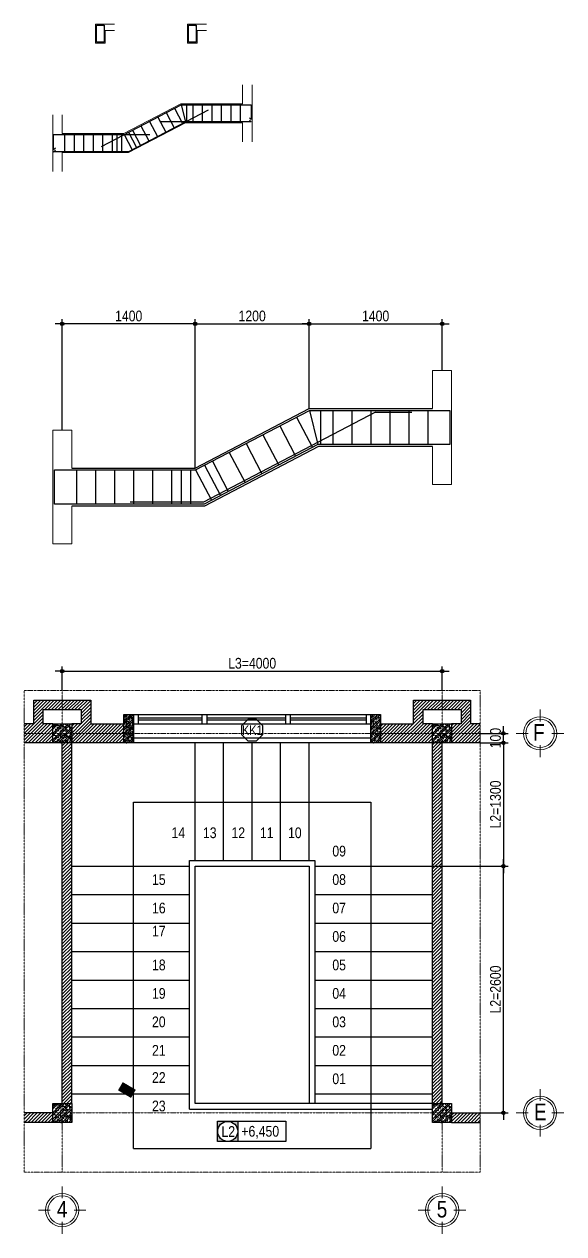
# Model space of a CAD drawing. Extents: x -79995 to 347433, y -157641 to 104789.
# Drawn here: x -41907 to -30544, y -98423 to -72924 of the extents above; entities that cross this region are included whole.
import ezdxf
from ezdxf.enums import TextEntityAlignment as Align

# ---------------------------------------------------------------- set-up
doc = ezdxf.new("R2010")
doc.units = 0
doc.linetypes.add('ACAD_ISO10W100', pattern=[18, 12, -3, 0, -3])
doc.layers.get('DEFPOINTS').update_dxf_attribs({"linetype": 'CONTINUOUS'})
for name, color, linetype, lineweight in [('CAY', 84, 'CONTINUOUS', 5), ('NET-THAY', 2, 'CONTINUOUS', 13), ('NÉT THẤY KC', 7, 'CONTINUOUS', 20), ('NÉT ĐẬM Cốt thép - các nét cần nhấn mạnh', 1, 'CONTINUOUS', 30), ('TEN TRUC', 3, 'CONTINUOUS', 18), ('TRUC', 24, 'CONTINUOUS', 0)]:
    doc.layers.add(name, color=color, linetype=linetype, lineweight=lineweight)
for name, color, linetype in [('DIM', 1, 'CONTINUOUS'), ('DOOR', 20, 'CONTINUOUS'), ('HACTH', 8, 'CONTINUOUS'), ('TAGS', 60, 'CONTINUOUS'), ('TEXT', 7, 'CONTINUOUS'), ('TUONG', 131, 'CONTINUOUS')]:
    doc.layers.add(name, color=color, linetype=linetype)
doc.styles.add('1', font='', dxfattribs={"height": 250})
doc.styles.add('HEL-CONDENSE', font='')
doc.styles.add('VNI-HELVE-CONDENSEN', font='')
doc.styles.get('1').set_extended_font_data('VNI-Helve-Condense')
doc.styles.get('HEL-CONDENSE').set_extended_font_data('VNI-Helve-Condense')
doc.styles.get('VNI-HELVE-CONDENSEN').set_extended_font_data('VNI-Helve-Condense')
doc.dimstyles.new('D 50', dxfattribs={"dimtxt": 225, "dimasz": 1.5, "dimexe": 100, "dimexo": 0, "dimgap": 50, "dimtad": 1, "dimdec": 0, "dimlfac": 0.5, "dimzin": 13, "dimdsep": 46, "dimtxsty": 'HEL-CONDENSE', "dimblk": 'D50', "dimcen": 0, "dimclrd": 1, "dimclre": 1, "dimclrt": 7, "dimazin": 0, "dimtfac": 1, "dimtdec": 0, "dimtmove": 0, "dimatfit": 3, "dimldrblk": 'D50', "dimfxl": 1, "dimtolj": 1, "dimtzin": 13, "dimarcsym": 0})
pattern_1 = [(45, (-1180498.087, 31263.79), (-35.355339, 35.355339), [])]

# ---------------------------------------------------------------- blocks, each defined once
blk = doc.blocks.new('D50')
at = {"layer": 'DIM'}
blk.add_hatch(color=256, dxfattribs=at).paths.add_polyline_path([(25, 0, 1), (-25, 0, 1)])
blk.add_line((25, 0), (100, 0), dxfattribs=at)
blk.add_circle((0, 0), 25, dxfattribs=at)
blk = doc.blocks.new('*D1346')
at = {"layer": 'DEFPOINTS', "color": 0, "transparency": 16777216}
for p in [(-32307, -88073), (-32307, -90673), (-31817, -90673)]:
    blk.add_point(p, dxfattribs=at)
at = {"layer": 'DIM', "color": 1, "lineweight": -2, "transparency": 16777216}
for p, q in [((-32307, -88073), (-31717, -88073)), ((-31817, -88075), (-31817, -90672)), ((-32307, -90673), (-31717, -90673))]:
    blk.add_line(p, q, dxfattribs=at)
at = {"layer": 'DIM', "color": 1, "lineweight": -2, "transparency": 16777216, "xscale": 1.5, "yscale": 1.5, "zscale": 1.5}
for p, rotation in [((-31817, -88073), 90), ((-31817, -90673), 270)]:
    blk.add_blockref('D50', p, dxfattribs=dict(at, rotation=rotation))
at = {"layer": 'DIM', "color": 7, "transparency": 16777216, "insert": (-31982, -89373), "char_height": 225, "attachment_point": 5, "rotation": 90, "style": 'HEL-CONDENSE'}
blk.add_mtext('\\A1;L2=1300', dxfattribs=at)
blk = doc.blocks.new('*D1347')
at = {"layer": 'DEFPOINTS', "color": 0, "transparency": 16777216}
for p in [(-32307, -87873), (-31817, -87873), (-32307, -88073)]:
    blk.add_point(p, dxfattribs=at)
at = {"layer": 'DIM', "color": 1, "lineweight": -2, "transparency": 16777216}
for p, q in [((-32307, -87873), (-31717, -87873)), ((-31817, -88072), (-31817, -87875)), ((-32307, -88073), (-31717, -88073))]:
    blk.add_line(p, q, dxfattribs=at)
at = {"layer": 'DIM', "color": 1, "lineweight": -2, "transparency": 16777216, "xscale": 1.5, "yscale": 1.5, "zscale": 1.5}
for p, rotation in [((-31817, -87873), 90), ((-31817, -88073), 270)]:
    blk.add_blockref('D50', p, dxfattribs=dict(at, rotation=rotation))
at = {"layer": 'DIM', "color": 7, "transparency": 16777216, "insert": (-31982, -87973), "char_height": 225, "attachment_point": 5, "rotation": 90, "style": 'HEL-CONDENSE'}
blk.add_mtext('\\A1;100', dxfattribs=at)
blk = doc.blocks.new('A$C206177D3')
at = {"layer": 'TEN TRUC', "ltscale": 1000}
for p, q in [((-37, 240), (-37, 490)), ((-287, -10), (-537, -10)), ((463, -10), (213, -10)), ((-37, -510), (-37, -260))]:
    blk.add_line(p, q, dxfattribs=at)
blk.add_circle((-37, -10), 350, dxfattribs=at)
at = {"layer": 'TEN TRUC', "color": 254, "ltscale": 1000}
blk.add_circle((-37, -10), 300, dxfattribs=at)
blk = doc.blocks.new('A$C27B14CF0')
at = {"layer": 'TAGS', "ltscale": 1000}
h = blk.add_hatch(color=8, dxfattribs=at)
h.paths.add_polyline_path([(250, 243), (-182, 243), (-182, -189), (250, -189)])
h.paths.add_polyline_path([(245, 27, -1), (-177, 27, -1)], flags=16)
blk.add_line((250, 243), (250, -189), dxfattribs=at)
blk.add_lwpolyline([(-182, 243), (1258, 243), (1258, -189), (-182, -189)], close=True, dxfattribs=at)
blk.add_circle((34, 27), 211, dxfattribs=at)
at = {"layer": 'TAGS', "ltscale": 1000, "style": 'VNI-HELVE-CONDENSEN'}
for p in [(-44, -84), (379, -84)]:
    blk.add_attdef('S', p, '', height=225, dxfattribs=at)
blk = doc.blocks.new('KH-CUADI')
at = {"layer": 'TAGS'}
blk.add_lwpolyline([(-124, 300), (-300, 124), (-300, -124), (-124, -300), (124, -300), (300, -124), (300, 124), (124, 300)], close=True, dxfattribs=at)
at = {"layer": 'TAGS', "style": 'VNI-HELVE-CONDENSEN'}
blk.add_attdef('D', text='', height=300, dxfattribs=at).set_placement((0, 0), align=Align.MIDDLE)
blk = doc.blocks.new('*D1348')
at = {"layer": 'DEFPOINTS', "color": 0, "transparency": 16777216}
for p in [(-33307, -90673), (-31817, -90673), (-32307, -95873)]:
    blk.add_point(p, dxfattribs=at)
at = {"layer": 'DIM', "color": 1, "lineweight": -2, "transparency": 16777216}
for p, q in [((-33307, -90673), (-31717, -90673)), ((-31817, -95872), (-31817, -90675)), ((-32307, -95873), (-31717, -95873))]:
    blk.add_line(p, q, dxfattribs=at)
at = {"layer": 'DIM', "color": 1, "lineweight": -2, "transparency": 16777216, "xscale": 1.5, "yscale": 1.5, "zscale": 1.5}
for p, rotation in [((-31817, -90673), 90), ((-31817, -95873), 270)]:
    blk.add_blockref('D50', p, dxfattribs=dict(at, rotation=rotation))
at = {"layer": 'DIM', "color": 7, "transparency": 16777216, "insert": (-31982, -93273), "char_height": 225, "attachment_point": 5, "rotation": 90, "style": 'HEL-CONDENSE'}
blk.add_mtext('\\A1;L2=2600', dxfattribs=at)
blk = doc.blocks.new('*D1349')
at = {"layer": 'DEFPOINTS', "color": 0, "transparency": 16777216}
for p in [(-33107, -86562), (-41107, -86973), (-33107, -86973)]:
    blk.add_point(p, dxfattribs=at)
at = {"layer": 'DIM', "color": 1, "lineweight": -2, "transparency": 16777216}
for p, q in [((-41107, -86973), (-41107, -86462)), ((-41106, -86562), (-33109, -86562)), ((-33107, -86973), (-33107, -86462))]:
    blk.add_line(p, q, dxfattribs=at)
at = {"layer": 'DIM', "color": 1, "lineweight": -2, "transparency": 16777216, "xscale": 1.5, "yscale": 1.5, "zscale": 1.5, "rotation": 180}
blk.add_blockref('D50', (-41107, -86562), dxfattribs=at)
at = {"layer": 'DIM', "color": 1, "lineweight": -2, "transparency": 16777216, "xscale": 1.5, "yscale": 1.5, "zscale": 1.5}
blk.add_blockref('D50', (-33107, -86562), dxfattribs=at)
at = {"layer": 'DIM', "color": 7, "transparency": 16777216, "insert": (-37107, -86397), "char_height": 225, "attachment_point": 5, "style": 'HEL-CONDENSE'}
blk.add_mtext('\\A1;L3=4000', dxfattribs=at)
blk = doc.blocks.new('*U1350')
at = {"layer": 'NÉT ĐẬM Cốt thép - các nét cần nhấn mạnh'}
blk.add_line((0, 360), (0, -360), dxfattribs=at)
blk = doc.blocks.new('*U1351')
at = {"layer": 'NÉT ĐẬM Cốt thép - các nét cần nhấn mạnh', "color": 0, "linetype": 'ByBlock', "lineweight": -2, "transparency": 16777216}
for p in [(-2000, 0), (-1600, 0), (-1200, 0), (-800, 0), (-400, 0), (0, 0)]:
    blk.add_blockref('*U1350', p, dxfattribs=at)
blk = doc.blocks.new('*U1352')
at = {"layer": 'NÉT ĐẬM Cốt thép - các nét cần nhấn mạnh'}
blk.add_line((0, 360), (0, -360), dxfattribs=at)
blk = doc.blocks.new('*U1353')
at = {"layer": 'NÉT ĐẬM Cốt thép - các nét cần nhấn mạnh', "color": 0, "linetype": 'ByBlock', "lineweight": -2, "transparency": 16777216}
for p in [(-2400, 0), (-2000, 0), (-1600, 0), (-1200, 0), (-800, 0), (-400, 0), (0, 0)]:
    blk.add_blockref('*U1352', p, dxfattribs=at)
blk = doc.blocks.new('*D1354')
at = {"layer": 'DEFPOINTS', "color": 0, "transparency": 16777216}
for p in [(-35907, -79241), (-35907, -81025), (-38307, -82281)]:
    blk.add_point(p, dxfattribs=at)
at = {"layer": 'DIM', "color": 1, "lineweight": -2, "transparency": 16777216}
for p, q in [((-38307, -82281), (-38307, -79141)), ((-38306, -79241), (-35909, -79241)), ((-35907, -81025), (-35907, -79141))]:
    blk.add_line(p, q, dxfattribs=at)
at = {"layer": 'DIM', "color": 1, "lineweight": -2, "transparency": 16777216, "xscale": 1.5, "yscale": 1.5, "zscale": 1.5, "rotation": 180}
blk.add_blockref('D50', (-38307, -79241), dxfattribs=at)
at = {"layer": 'DIM', "color": 1, "lineweight": -2, "transparency": 16777216, "xscale": 1.5, "yscale": 1.5, "zscale": 1.5}
blk.add_blockref('D50', (-35907, -79241), dxfattribs=at)
at = {"layer": 'DIM', "color": 7, "transparency": 16777216, "insert": (-37107, -79076), "char_height": 225, "attachment_point": 5, "style": 'HEL-CONDENSE'}
blk.add_mtext('\\A1;1200', dxfattribs=at)
blk = doc.blocks.new('*D1355')
at = {"layer": 'DEFPOINTS', "color": 0, "transparency": 16777216}
for p in [(-41107, -79241), (-41107, -81481), (-38307, -82281)]:
    blk.add_point(p, dxfattribs=at)
at = {"layer": 'DIM', "color": 1, "lineweight": -2, "transparency": 16777216}
for p, q in [((-41107, -81481), (-41107, -79141)), ((-38309, -79241), (-41106, -79241)), ((-38307, -82281), (-38307, -79141))]:
    blk.add_line(p, q, dxfattribs=at)
at = {"layer": 'DIM', "color": 1, "lineweight": -2, "transparency": 16777216, "xscale": 1.5, "yscale": 1.5, "zscale": 1.5, "rotation": 180}
blk.add_blockref('D50', (-41107, -79241), dxfattribs=at)
at = {"layer": 'DIM', "color": 1, "lineweight": -2, "transparency": 16777216, "xscale": 1.5, "yscale": 1.5, "zscale": 1.5}
blk.add_blockref('D50', (-38307, -79241), dxfattribs=at)
at = {"layer": 'DIM', "color": 7, "transparency": 16777216, "insert": (-39707, -79076), "char_height": 225, "attachment_point": 5, "style": 'HEL-CONDENSE'}
blk.add_mtext('\\A1;1400', dxfattribs=at)
blk = doc.blocks.new('*D1356')
at = {"layer": 'DEFPOINTS', "color": 0, "transparency": 16777216}
for p in [(-33107, -79241), (-33107, -80225), (-35907, -81025)]:
    blk.add_point(p, dxfattribs=at)
at = {"layer": 'DIM', "color": 1, "lineweight": -2, "transparency": 16777216}
for p, q in [((-35907, -81025), (-35907, -79141)), ((-35906, -79241), (-33109, -79241)), ((-33107, -80225), (-33107, -79141))]:
    blk.add_line(p, q, dxfattribs=at)
at = {"layer": 'DIM', "color": 1, "lineweight": -2, "transparency": 16777216, "xscale": 1.5, "yscale": 1.5, "zscale": 1.5, "rotation": 180}
blk.add_blockref('D50', (-35907, -79241), dxfattribs=at)
at = {"layer": 'DIM', "color": 1, "lineweight": -2, "transparency": 16777216, "xscale": 1.5, "yscale": 1.5, "zscale": 1.5}
blk.add_blockref('D50', (-33107, -79241), dxfattribs=at)
at = {"layer": 'DIM', "color": 7, "transparency": 16777216, "insert": (-34507, -79076), "char_height": 225, "attachment_point": 5, "style": 'HEL-CONDENSE'}
blk.add_mtext('\\A1;1400', dxfattribs=at)
blk = doc.blocks.new('*U1357')
at = {"layer": 'NÉT ĐẬM Cốt thép - các nét cần nhấn mạnh'}
blk.add_line((0, 360), (0, -360), dxfattribs=at)
blk = doc.blocks.new('*U1358')
at = {"layer": 'NÉT ĐẬM Cốt thép - các nét cần nhấn mạnh', "color": 0, "linetype": 'ByBlock', "lineweight": -2, "transparency": 16777216}
for p in [(-2400, 0), (-2000, 0), (-1600, 0), (-1200, 0), (-800, 0), (-400, 0), (0, 0)]:
    blk.add_blockref('*U1357', p, dxfattribs=at)
blk = doc.blocks.new('*U1359')
at = {"layer": 'NÉT ĐẬM Cốt thép - các nét cần nhấn mạnh'}
blk.add_line((0, 180), (0, -180), dxfattribs=at)
blk = doc.blocks.new('*U1360')
at = {"layer": 'NÉT ĐẬM Cốt thép - các nét cần nhấn mạnh', "color": 0, "linetype": 'ByBlock', "lineweight": -2, "transparency": 16777216}
for p in [(-1000, 0), (-800, 0), (-600, 0), (-400, 0), (-200, 0), (0, 0)]:
    blk.add_blockref('*U1359', p, dxfattribs=at)
blk = doc.blocks.new('*U1363')
at = {"layer": 'NÉT ĐẬM Cốt thép - các nét cần nhấn mạnh'}
blk.add_line((0, 180), (0, -180), dxfattribs=at)
blk = doc.blocks.new('*U1364')
at = {"layer": 'NÉT ĐẬM Cốt thép - các nét cần nhấn mạnh', "color": 0, "linetype": 'ByBlock', "lineweight": -2, "transparency": 16777216}
for p in [(-1200, 0), (-1000, 0), (-800, 0), (-600, 0), (-400, 0), (-200, 0), (0, 0)]:
    blk.add_blockref('*U1363', p, dxfattribs=at)
blk = doc.blocks.new('*U1361')
at = {"layer": 'NÉT ĐẬM Cốt thép - các nét cần nhấn mạnh'}
blk.add_line((0, 180), (0, -180), dxfattribs=at)
blk = doc.blocks.new('*U1362')
at = {"layer": 'NÉT ĐẬM Cốt thép - các nét cần nhấn mạnh', "color": 0, "linetype": 'ByBlock', "lineweight": -2, "transparency": 16777216}
for p in [(-1200, 0), (-1000, 0), (-800, 0), (-600, 0), (-400, 0), (-200, 0), (0, 0)]:
    blk.add_blockref('*U1361', p, dxfattribs=at)

msp = doc.modelspace()

# ---------------------------------------------------------------- hatches: boundary and pattern name
at = {"layer": 'CAY'}
h = msp.add_hatch(dxfattribs=at)
h.set_pattern_fill('AR-CONC', color=256, scale=100, style=0)
h.set_pattern_definition([(50, (-2156671.8, 242400.75), (717.26018, -62.75213), [75, -825]), (355, (-2156671.8, 242400.75), (-138.75133, 752.19213), [60, -660]), (100.4514, (-2156612, 242395.5), (578.50938, 689.43954), [63.7402, -701.1421]), (46.1842, (-2156671.8, 242600.75), (1067.24105, -165.519), [112.5, -1237.5]), (96.6356, (-2156582.9, 242587), (934.6627, 974.11787), [95.6103, -1051.713]), (351.1842, (-2156671.8, 242600.8), (934.66195, 974.1186), [90, -990]), (21, (-2156571.8, 242550.75), (596.90705, -402.61889), [75, -825]), (326, (-2156571.8, 242550.75), (243.31533, 725.15005), [60, -660]), (71.4514, (-2156522.06, 242517.2), (840.22263, 322.5305), [63.7402, -701.1421]), (37.5, (-2156671.8, 242400.75), (12.159855, 332.893854), [0, -652, 0, -670, 0, -662.5]), (7.5, (-2156671.8, 242400.75), (263.06954, 394.41171), [0, -382, 0, -637, 0, -252.5]), (327.5, (-2156894.8, 242400.75), (533.822436, -22.554872), [0, -250, 0, -780, 0, -1035]), (317.5, (-2156994.8, 242400.75), (583.18617, 100.10498), [0, -325, 0, -518, 0, -735])])
h.paths.add_polyline_path([(-39807.409, -87473.322), (-39607.409, -87473.322), (-39607.409, -88073.322), (-39807.409, -88073.322)])
at = {"layer": 'HACTH'}
h = msp.add_hatch(dxfattribs=at)
h.set_pattern_fill('ANSI31', color=256, scale=400, style=0)
h.set_pattern_definition(pattern_1)
h.paths.add_polyline_path([(-41507.409, -87373.322), (-41107.409, -87373.322), (-41107.409, -87173.322), (-41707.409, -87173.322), (-41707.409, -87673.322), (-41907.409, -87673.322), (-41907.409, -87873.322), (-41307.409, -87873.322), (-41307.409, -87673.322), (-41507.409, -87673.322)])
h.paths.add_polyline_path([(-41307.409, -87873.322), (-41907.409, -87873.322), (-41907.409, -88073.322), (-41307.409, -88073.322)])
h.paths.add_polyline_path([(-34407.409, -87673.322), (-34407.409, -87873.322), (-33307.409, -87873.322), (-33307.409, -87673.322), (-33507.409, -87673.322), (-33507.409, -87373.322), (-33107.409, -87373.322), (-33107.409, -87173.322), (-33707.409, -87173.322), (-33707.409, -87673.322)])
h.paths.add_polyline_path([(-34407.409, -87873.322), (-34407.409, -88073.322), (-33307.409, -88073.322), (-33307.409, -87873.322)])
h.paths.add_polyline_path([(-39807.409, -87873.322), (-39807.409, -87673.322), (-40507.409, -87673.322), (-40507.409, -87173.322), (-41107.409, -87173.322), (-41107.409, -87373.322), (-40707.409, -87373.322), (-40707.409, -87673.322), (-40907.409, -87673.322), (-40907.409, -87873.322)])
h.paths.add_polyline_path([(-39807.409, -88073.322), (-39807.409, -87873.322), (-40907.409, -87873.322), (-40907.409, -88073.322)])
h = msp.add_hatch(dxfattribs=at)
h.set_pattern_fill('ANSI31', color=256, scale=400, style=0)
h.set_pattern_definition(pattern_1)
h.paths.add_polyline_path([(-32307.409, -87673.322), (-32507.409, -87673.322), (-32507.409, -87173.322), (-33107.409, -87173.322), (-33107.409, -87373.322), (-32707.409, -87373.322), (-32707.409, -87673.322), (-32907.409, -87673.322), (-32907.409, -87873.322), (-32307.409, -87873.322)])
h.paths.add_polyline_path([(-32307.409, -87873.322), (-32907.409, -87873.322), (-32907.409, -88073.322), (-32307.409, -88073.322)])
h = msp.add_hatch(dxfattribs=at)
h.set_pattern_fill('ANSI32', color=256, scale=250, style=0)
h.set_pattern_definition([(45, (-1048729.22, 72753.76), (-66.291261, 66.291261), []), (45, (-1048685.02, 72753.76), (-66.291261, 66.291261), [])])
h.paths.add_polyline_path([(-41107.409, -87673.322), (-41307.409, -87673.322), (-41307.409, -87873.322), (-41107.409, -87873.322)])
h.paths.add_polyline_path([(-40907.409, -87673.322), (-41107.409, -87673.322), (-41107.409, -87873.322), (-40907.409, -87873.322)])
h.paths.add_polyline_path([(-40907.409, -87873.322), (-41107.409, -87873.322), (-41107.409, -88073.322), (-40907.409, -88073.322)])
h.paths.add_polyline_path([(-41107.409, -87873.322), (-41307.409, -87873.322), (-41307.409, -88073.322), (-41107.409, -88073.322)])
h = msp.add_hatch(dxfattribs=at)
h.set_pattern_fill('AR-CONC', color=256, scale=20, style=0)
h.set_pattern_definition([(50, (-1048729.22, 72753.76), (143.452037, -12.550427), [15, -165]), (355, (-1048729.22, 72753.76), (-27.750267, 150.438427), [12, -132]), (100.4514, (-1048717.26, 72752.71), (115.701876, 137.887908), [12.748038, -140.228422]), (46.1842, (-1048729.22, 72793.76), (213.44821, -33.103803), [22.5, -247.5]), (96.6356, (-1048711.43, 72791), (186.93254, 194.823574), [19.122058, -210.3426]), (351.1842, (-1048729.22, 72793.76), (186.93239, 194.82372), [18, -198]), (21, (-1048709.22, 72783.76), (119.38141, -80.523778), [15, -165]), (326, (-1048709.22, 72783.76), (48.663066, 145.03001), [12, -132]), (71.4514, (-1048699.27, 72777.05), (168.044526, 64.5061), [12.748038, -140.228422]), (37.5, (-1048729.22, 72753.76), (2.431971, 66.5787708), [0, -130.4, 0, -134, 0, -132.5]), (7.5, (-1048729.22, 72753.76), (52.6139075, 78.8823424), [0, -76.4, 0, -127.4, 0, -50.5]), (327.5, (-1048773.82, 72753.76), (106.7644872, -4.5109743), [0, -50, 0, -156, 0, -207]), (317.5, (-1048793.82, 72753.76), (116.637234, 20.0209965), [0, -65, 0, -103.6, 0, -147])])
h.paths.add_polyline_path([(-41107.409, -87673.322), (-41307.409, -87673.322), (-41307.409, -87873.322), (-41107.409, -87873.322)])
h.paths.add_polyline_path([(-40907.409, -87673.322), (-41107.409, -87673.322), (-41107.409, -87873.322), (-40907.409, -87873.322)])
h.paths.add_polyline_path([(-40907.409, -87873.322), (-41107.409, -87873.322), (-41107.409, -88073.322), (-40907.409, -88073.322)])
h.paths.add_polyline_path([(-41107.409, -87873.322), (-41307.409, -87873.322), (-41307.409, -88073.322), (-41107.409, -88073.322)])
h = msp.add_hatch(dxfattribs=at)
h.set_pattern_fill('ANSI32', color=256, scale=10, style=0)
h.set_pattern_definition([(45, (-1355173.89, -221233.2), (-67.351921, 67.351921), []), (45, (-1355128.99, -221233.2), (-67.351921, 67.351921), [])])
h.paths.add_polyline_path([(-39607.409, -87473.322), (-39807.409, -87473.322), (-39807.409, -87873.322), (-39607.409, -87873.322)])
h.paths.add_polyline_path([(-39607.409, -87873.322), (-39807.409, -87873.322), (-39807.409, -88073.322), (-39607.409, -88073.322)])
h = msp.add_hatch(dxfattribs=at)
h.set_pattern_fill('AR-CONC', color=256, scale=0.5, style=0)
h.set_pattern_definition([(50, (-1355173.89, -221233.2), (91.0923345, -7.9695428), [9.525, -104.775]), (355, (-1355173.89, -221233.2), (-17.621413, 95.5283214), [7.62, -83.82]), (100.451, (-1355166.3, -221233.86), (73.471251, 87.558344), [8.095, -89.045]), (46.1842, (-1355173.89, -221207.8), (135.53952, -21.021164), [14.2875, -157.1625]), (96.6356, (-1355162.59, -221209.55), (118.702117, 123.712778), [12.1425, -133.5675]), (351.184, (-1355173.89, -221207.8), (118.702303, 123.712559), [11.43, -125.73]), (21, (-1355161.19, -221214.15), (75.80744, -51.1327593), [9.525, -104.775]), (326, (-1355161.19, -221214.15), (30.901014, 92.093983), [7.62, -83.82]), (71.4514, (-1355154.87, -221218.41), (106.7082454, 40.961429), [8.095, -89.045]), (37.5, (-1355173.887, -221233.2), (1.5443016, 42.2775194), [0, -82.804, 0, -85.09, 0, -84.1375]), (7.5, (-1355173.887, -221233.2), (33.4098313, 50.0902874), [0, -48.514, 0, -80.899, 0, -32.0675]), (327.5, (-1355202.208, -221233.2), (67.7952976, -2.864372), [0, -31.75, 0, -99.06, 0, -131.445]), (317.5, (-1355214.91, -221233.2), (74.0645907, 12.7132455), [0, -41.275, 0, -65.786, 0, -93.345])])
h.paths.add_polyline_path([(-39607.409, -87473.322), (-39807.409, -87473.322), (-39807.409, -87873.322), (-39607.409, -87873.322)])
h.paths.add_polyline_path([(-39607.409, -87873.322), (-39807.409, -87873.322), (-39807.409, -88073.322), (-39607.409, -88073.322)])
h = msp.add_hatch(dxfattribs=at)
h.set_pattern_fill('ANSI32', color=256, scale=10, style=0)
h.set_pattern_definition([(45, (-1349973.89, -221233.2), (-67.351921, 67.351921), []), (45, (-1349928.99, -221233.2), (-67.351921, 67.351921), [])])
h.paths.add_polyline_path([(-34407.409, -87473.322), (-34607.409, -87473.322), (-34607.409, -87873.322), (-34407.409, -87873.322)])
h.paths.add_polyline_path([(-34407.409, -87873.322), (-34607.409, -87873.322), (-34607.409, -88073.322), (-34407.409, -88073.322)])
h = msp.add_hatch(dxfattribs=at)
h.set_pattern_fill('AR-CONC', color=256, scale=0.5, style=0)
h.set_pattern_definition([(50, (-1349973.89, -221233.2), (91.0923345, -7.9695428), [9.525, -104.775]), (355, (-1349973.89, -221233.2), (-17.621413, 95.5283214), [7.62, -83.82]), (100.451, (-1349966.3, -221233.86), (73.471251, 87.558344), [8.095, -89.045]), (46.1842, (-1349973.89, -221207.8), (135.53952, -21.021164), [14.2875, -157.1625]), (96.6356, (-1349962.59, -221209.55), (118.702117, 123.712778), [12.1425, -133.5675]), (351.184, (-1349973.89, -221207.8), (118.702303, 123.712559), [11.43, -125.73]), (21, (-1349961.19, -221214.15), (75.80744, -51.1327593), [9.525, -104.775]), (326, (-1349961.19, -221214.15), (30.901014, 92.093983), [7.62, -83.82]), (71.4514, (-1349954.87, -221218.41), (106.7082454, 40.961429), [8.095, -89.045]), (37.5, (-1349973.887, -221233.2), (1.5443016, 42.2775194), [0, -82.804, 0, -85.09, 0, -84.1375]), (7.5, (-1349973.887, -221233.2), (33.4098313, 50.0902874), [0, -48.514, 0, -80.899, 0, -32.0675]), (327.5, (-1350002.208, -221233.2), (67.7952976, -2.864372), [0, -31.75, 0, -99.06, 0, -131.445]), (317.5, (-1350014.91, -221233.2), (74.0645907, 12.7132455), [0, -41.275, 0, -65.786, 0, -93.345])])
h.paths.add_polyline_path([(-34407.409, -87473.322), (-34607.409, -87473.322), (-34607.409, -87873.322), (-34407.409, -87873.322)])
h.paths.add_polyline_path([(-34407.409, -87873.322), (-34607.409, -87873.322), (-34607.409, -88073.322), (-34407.409, -88073.322)])
h = msp.add_hatch(dxfattribs=at)
h.set_pattern_fill('ANSI32', color=256, scale=250, style=0)
h.set_pattern_definition([(45, (-1040729.22, 72753.76), (-66.291261, 66.291261), []), (45, (-1040685.02, 72753.76), (-66.291261, 66.291261), [])])
h.paths.add_polyline_path([(-33107.409, -87673.322), (-33307.409, -87673.322), (-33307.409, -87873.322), (-33107.409, -87873.322)])
h.paths.add_polyline_path([(-32907.409, -87673.322), (-33107.409, -87673.322), (-33107.409, -87873.322), (-32907.409, -87873.322)])
h.paths.add_polyline_path([(-32907.409, -87873.322), (-33107.409, -87873.322), (-33107.409, -88073.322), (-32907.409, -88073.322)])
h.paths.add_polyline_path([(-33107.409, -87873.322), (-33307.409, -87873.322), (-33307.409, -88073.322), (-33107.409, -88073.322)])
h = msp.add_hatch(dxfattribs=at)
h.set_pattern_fill('AR-CONC', color=256, scale=20, style=0)
h.set_pattern_definition([(50, (-1040729.22, 72753.76), (143.452037, -12.550427), [15, -165]), (355, (-1040729.22, 72753.76), (-27.750267, 150.438427), [12, -132]), (100.4514, (-1040717.26, 72752.71), (115.701876, 137.887908), [12.748038, -140.228422]), (46.1842, (-1040729.22, 72793.76), (213.44821, -33.103803), [22.5, -247.5]), (96.6356, (-1040711.43, 72791), (186.93254, 194.823574), [19.122058, -210.3426]), (351.1842, (-1040729.22, 72793.76), (186.93239, 194.82372), [18, -198]), (21, (-1040709.22, 72783.76), (119.38141, -80.523778), [15, -165]), (326, (-1040709.22, 72783.76), (48.663066, 145.03001), [12, -132]), (71.4514, (-1040699.27, 72777.05), (168.044526, 64.5061), [12.748038, -140.228422]), (37.5, (-1040729.22, 72753.76), (2.431971, 66.5787708), [0, -130.4, 0, -134, 0, -132.5]), (7.5, (-1040729.22, 72753.76), (52.6139075, 78.8823424), [0, -76.4, 0, -127.4, 0, -50.5]), (327.5, (-1040773.82, 72753.76), (106.7644872, -4.5109743), [0, -50, 0, -156, 0, -207]), (317.5, (-1040793.82, 72753.76), (116.637234, 20.0209965), [0, -65, 0, -103.6, 0, -147])])
h.paths.add_polyline_path([(-33107.409, -87673.322), (-33307.409, -87673.322), (-33307.409, -87873.322), (-33107.409, -87873.322)])
h.paths.add_polyline_path([(-32907.409, -87673.322), (-33107.409, -87673.322), (-33107.409, -87873.322), (-32907.409, -87873.322)])
h.paths.add_polyline_path([(-32907.409, -87873.322), (-33107.409, -87873.322), (-33107.409, -88073.322), (-32907.409, -88073.322)])
h.paths.add_polyline_path([(-33107.409, -87873.322), (-33307.409, -87873.322), (-33307.409, -88073.322), (-33107.409, -88073.322)])
h = msp.add_hatch(dxfattribs=at)
h.set_pattern_fill('ANSI31', color=256, scale=400, style=0)
h.set_pattern_definition(pattern_1)
h.paths.add_polyline_path([(-41307.409, -95873.322), (-41907.409, -95873.322), (-41907.409, -96073.322), (-41307.409, -96073.322)])
h.paths.add_polyline_path([(-40907.409, -93098.412), (-41107.409, -93195.325), (-41107.409, -95673.322), (-40907.409, -95673.322)])
h.paths.add_polyline_path([(-40907.409, -88073.322), (-41107.409, -88073.322), (-41107.409, -93195.325), (-40907.409, -93098.412)])
h = msp.add_hatch(dxfattribs=at)
h.set_pattern_fill('ANSI31', color=256, scale=400, style=0)
h.set_pattern_definition(pattern_1)
h.paths.add_polyline_path([(-33107.409, -88073.322), (-33307.409, -88073.322), (-33307.409, -95673.322), (-33107.409, -95673.322)])
h.paths.add_polyline_path([(-32307.409, -95873.322), (-32907.409, -95873.322), (-32907.409, -96073.322), (-32307.409, -96073.322)])
h = msp.add_hatch(dxfattribs=at)
h.set_pattern_fill('ANSI32', color=256, scale=250, style=0)
h.set_pattern_definition([(45, (-1048729.22, 64753.76), (-66.291261, 66.291261), []), (45, (-1048685.02, 64753.76), (-66.291261, 66.291261), [])])
h.paths.add_polyline_path([(-41107.409, -95673.322), (-41307.409, -95673.322), (-41307.409, -95873.322), (-41107.409, -95873.322)])
h.paths.add_polyline_path([(-40907.409, -95673.322), (-41107.409, -95673.322), (-41107.409, -95873.322), (-40907.409, -95873.322)])
h.paths.add_polyline_path([(-40907.409, -95873.322), (-41107.409, -95873.322), (-41107.409, -96073.322), (-40907.409, -96073.322)])
h.paths.add_polyline_path([(-41107.409, -95873.322), (-41307.409, -95873.322), (-41307.409, -96073.322), (-41107.409, -96073.322)])
h = msp.add_hatch(dxfattribs=at)
h.set_pattern_fill('AR-CONC', color=256, scale=20, style=0)
h.set_pattern_definition([(50, (-1048729.22, 64753.76), (143.452037, -12.550427), [15, -165]), (355, (-1048729.22, 64753.76), (-27.750267, 150.438427), [12, -132]), (100.4514, (-1048717.26, 64752.71), (115.701876, 137.887908), [12.748038, -140.228422]), (46.1842, (-1048729.22, 64793.76), (213.44821, -33.103803), [22.5, -247.5]), (96.6356, (-1048711.43, 64791), (186.93254, 194.823574), [19.122058, -210.3426]), (351.1842, (-1048729.22, 64793.76), (186.93239, 194.82372), [18, -198]), (21, (-1048709.22, 64783.76), (119.38141, -80.523778), [15, -165]), (326, (-1048709.22, 64783.76), (48.663066, 145.03001), [12, -132]), (71.4514, (-1048699.27, 64777.05), (168.044526, 64.5061), [12.748038, -140.228422]), (37.5, (-1048729.22, 64753.76), (2.431971, 66.5787708), [0, -130.4, 0, -134, 0, -132.5]), (7.5, (-1048729.22, 64753.76), (52.6139075, 78.8823424), [0, -76.4, 0, -127.4, 0, -50.5]), (327.5, (-1048773.82, 64753.76), (106.7644872, -4.5109743), [0, -50, 0, -156, 0, -207]), (317.5, (-1048793.82, 64753.76), (116.637234, 20.0209965), [0, -65, 0, -103.6, 0, -147])])
h.paths.add_polyline_path([(-41107.409, -95673.322), (-41307.409, -95673.322), (-41307.409, -95873.322), (-41107.409, -95873.322)])
h.paths.add_polyline_path([(-40907.409, -95673.322), (-41107.409, -95673.322), (-41107.409, -95873.322), (-40907.409, -95873.322)])
h.paths.add_polyline_path([(-40907.409, -95873.322), (-41107.409, -95873.322), (-41107.409, -96073.322), (-40907.409, -96073.322)])
h.paths.add_polyline_path([(-41107.409, -95873.322), (-41307.409, -95873.322), (-41307.409, -96073.322), (-41107.409, -96073.322)])
h = msp.add_hatch(dxfattribs=at)
h.set_pattern_fill('ANSI32', color=256, scale=250, style=0)
h.set_pattern_definition([(45, (-1040729.22, 64753.76), (-66.291261, 66.291261), []), (45, (-1040685.02, 64753.76), (-66.291261, 66.291261), [])])
h.paths.add_polyline_path([(-33107.409, -95673.322), (-33307.409, -95673.322), (-33307.409, -95873.322), (-33107.409, -95873.322)])
h.paths.add_polyline_path([(-32907.409, -95673.322), (-33107.409, -95673.322), (-33107.409, -95873.322), (-32907.409, -95873.322)])
h.paths.add_polyline_path([(-32907.409, -95873.322), (-33107.409, -95873.322), (-33107.409, -96073.322), (-32907.409, -96073.322)])
h.paths.add_polyline_path([(-33107.409, -95873.322), (-33307.409, -95873.322), (-33307.409, -96073.322), (-33107.409, -96073.322)])
h = msp.add_hatch(dxfattribs=at)
h.set_pattern_fill('AR-CONC', color=256, scale=20, style=0)
h.set_pattern_definition([(50, (-1040729.22, 64753.76), (143.452037, -12.550427), [15, -165]), (355, (-1040729.22, 64753.76), (-27.750267, 150.438427), [12, -132]), (100.4514, (-1040717.26, 64752.71), (115.701876, 137.887908), [12.748038, -140.228422]), (46.1842, (-1040729.22, 64793.76), (213.44821, -33.103803), [22.5, -247.5]), (96.6356, (-1040711.43, 64791), (186.93254, 194.823574), [19.122058, -210.3426]), (351.1842, (-1040729.22, 64793.76), (186.93239, 194.82372), [18, -198]), (21, (-1040709.22, 64783.76), (119.38141, -80.523778), [15, -165]), (326, (-1040709.22, 64783.76), (48.663066, 145.03001), [12, -132]), (71.4514, (-1040699.27, 64777.05), (168.044526, 64.5061), [12.748038, -140.228422]), (37.5, (-1040729.22, 64753.76), (2.431971, 66.5787708), [0, -130.4, 0, -134, 0, -132.5]), (7.5, (-1040729.22, 64753.76), (52.6139075, 78.8823424), [0, -76.4, 0, -127.4, 0, -50.5]), (327.5, (-1040773.82, 64753.76), (106.7644872, -4.5109743), [0, -50, 0, -156, 0, -207]), (317.5, (-1040793.82, 64753.76), (116.637234, 20.0209965), [0, -65, 0, -103.6, 0, -147])])
h.paths.add_polyline_path([(-33107.409, -95673.322), (-33307.409, -95673.322), (-33307.409, -95873.322), (-33107.409, -95873.322)])
h.paths.add_polyline_path([(-32907.409, -95673.322), (-33107.409, -95673.322), (-33107.409, -95873.322), (-32907.409, -95873.322)])
h.paths.add_polyline_path([(-32907.409, -95873.322), (-33107.409, -95873.322), (-33107.409, -96073.322), (-32907.409, -96073.322)])
h.paths.add_polyline_path([(-33107.409, -95873.322), (-33307.409, -95873.322), (-33307.409, -96073.322), (-33107.409, -96073.322)])

# ---------------------------------------------------------------- linework, layer by layer
at = {"layer": 'DOOR'}
for p, q in [((-39607.409, -87473.322), (-39607.409, -87673.322)), ((-39607.409, -87473.322), (-34607.409, -87473.322)), ((-39607.409, -87673.322), (-34607.409, -87673.322)), ((-39507.409, -87473.322), (-39507.409, -87673.322)), ((-36407.409, -87473.322), (-36407.409, -87673.322)), ((-36307.409, -87473.322), (-36307.409, -87673.322)), ((-34707.409, -87473.322), (-34707.409, -87673.322)), ((-34607.409, -87473.322), (-34607.409, -87673.322))]:
    msp.add_line(p, q, dxfattribs=at)
at = {"layer": 'DOOR', "color": 251}
for p, q in [((-38157.409, -87553.322), (-39507.409, -87553.322)), ((-38157.409, -87593.322), (-39507.409, -87593.322)), ((-36407.409, -87553.322), (-38057.409, -87553.322)), ((-36407.409, -87593.322), (-38057.409, -87593.322)), ((-34707.409, -87553.322), (-36307.409, -87553.322)), ((-34707.409, -87593.322), (-36307.409, -87593.322))]:
    msp.add_line(p, q, dxfattribs=at)
at = {"layer": 'DOOR', "linetype": 'ByBlock', "lineweight": -2}
for p, q in [((-38157.409, -87673.322), (-38157.409, -87473.322)), ((-38057.409, -87673.322), (-38057.409, -87473.322))]:
    msp.add_line(p, q, dxfattribs=at)
at = {"layer": 'NET-THAY', "linetype": 'ByBlock', "lineweight": -2}
for p, q in [((-38307.409, -90553.322), (-38307.409, -88073.322)), ((-37707.409, -90553.322), (-37707.409, -88073.322)), ((-37107.409, -90553.322), (-37107.409, -88073.322)), ((-37107.409, -90553.322), (-37107.409, -88073.322)), ((-36507.409, -90553.322), (-36507.409, -88073.322)), ((-35907.409, -90553.322), (-35907.409, -88073.322)), ((-40907.409, -90673.322), (-38427.409, -90673.322)), ((-38427.409, -90553.322), (-35787.409, -90553.322)), ((-38427.409, -95793.322), (-38427.409, -90553.322)), ((-38427.409, -90553.322), (-38427.409, -90553.322)), ((-38307.409, -95673.322), (-38307.409, -90673.322)), ((-38307.409, -90673.322), (-35907.409, -90673.322)), ((-35907.409, -90673.322), (-35907.409, -95673.322)), ((-35787.409, -90553.322), (-35787.409, -95673.322)), ((-35787.409, -90673.322), (-33307.409, -90673.322)), ((-40907.409, -91273.322), (-38427.409, -91273.322)), ((-35787.409, -91273.322), (-33307.409, -91273.322)), ((-40907.409, -91873.322), (-38427.409, -91873.322)), ((-35787.409, -91873.322), (-33307.409, -91873.322)), ((-40907.409, -92473.322), (-38427.409, -92473.322)), ((-35787.409, -92473.322), (-33307.409, -92473.322)), ((-40907.409, -93073.322), (-38427.409, -93073.322)), ((-35787.409, -93073.322), (-33307.409, -93073.322)), ((-40907.409, -93673.322), (-38427.409, -93673.322)), ((-35787.409, -93673.322), (-33307.409, -93673.322)), ((-40907.409, -94273.322), (-38427.409, -94273.322)), ((-35787.409, -94273.322), (-33307.409, -94273.322)), ((-40907.409, -94873.322), (-38427.409, -94873.322)), ((-35787.409, -94873.322), (-33307.409, -94873.322)), ((-40907.409, -95473.322), (-38427.409, -95473.322)), ((-35787.409, -95473.322), (-33307.409, -95473.322)), ((-38427.409, -95793.322), (-33307.409, -95793.322)), ((-33307.409, -95673.322), (-38307.409, -95673.322))]:
    msp.add_line(p, q, dxfattribs=at)
for points in [[(-34607.409, -87973.322), (-39607.409, -87973.322)], [(-34607.409, -88073.322), (-39607.409, -88073.322)]]:
    msp.add_lwpolyline(points, dxfattribs=at)
at = {"layer": 'NÉT THẤY KC'}
for p, q in [((-40402.728, -73323.983), (-40402.728, -72923.983)), ((-40402.728, -72923.983), (-40002.728, -72923.983)), ((-38466.621, -73323.983), (-38466.621, -72923.983)), ((-38466.621, -72923.983), (-38066.621, -72923.983)), ((-40202.728, -73323.983), (-40202.728, -73053.983)), ((-40202.728, -73053.983), (-40002.728, -73053.983)), ((-38266.621, -73053.983), (-38066.621, -73053.983)), ((-38266.621, -73323.983), (-38266.621, -73053.983)), ((-40402.728, -73323.983), (-40202.728, -73323.983)), ((-38466.621, -73323.983), (-38266.621, -73323.983)), ((-37307.409, -74603.654), (-37307.409, -74203.654)), ((-37107.409, -75403.654), (-37107.409, -74203.654)), ((-39807.409, -75231.654), (-38607.409, -74603.654)), ((-38607.409, -74603.654), (-37307.409, -74603.654)), ((-41307.409, -76031.654), (-41307.409, -74831.654)), ((-41107.409, -75231.654), (-41107.409, -74831.654)), ((-39709.069, -75631.654), (-38509.069, -75003.654)), ((-38509.069, -75003.654), (-37307.409, -75003.654)), ((-37307.409, -75403.654), (-37307.409, -75003.654)), ((-41107.409, -75231.654), (-39807.409, -75231.654)), ((-41107.409, -76031.654), (-41107.409, -75631.654)), ((-41107.409, -75631.654), (-39709.069, -75631.654)), ((-33307.409, -80224.785), (-32907.409, -80224.785)), ((-33307.409, -81024.785), (-33307.409, -80224.785)), ((-32907.409, -82624.785), (-32907.409, -80224.785)), ((-38307.409, -82280.785), (-35907.409, -81024.785)), ((-35907.409, -81024.785), (-33307.409, -81024.785)), ((-41307.409, -83880.785), (-41307.409, -81480.785)), ((-41307.409, -81480.785), (-40907.409, -81480.785)), ((-40907.409, -82280.785), (-40907.409, -81480.785)), ((-38110.728, -83080.785), (-35710.728, -81824.785)), ((-35710.728, -81824.785), (-33307.409, -81824.785)), ((-33307.409, -82624.785), (-33307.409, -81824.785)), ((-40907.409, -82280.785), (-38307.409, -82280.785)), ((-33307.409, -82624.785), (-32907.409, -82624.785)), ((-40907.409, -83880.785), (-40907.409, -83080.785)), ((-40907.409, -83080.785), (-38110.728, -83080.785)), ((-41307.409, -83880.785), (-40907.409, -83880.785))]:
    msp.add_line(p, q, dxfattribs=at)
for points in [[(-41107.409, -75231.654), (-39807.409, -75231.654), (-38607.409, -74603.654), (-37307.409, -74603.654)], [(-37307.409, -75003.654), (-38509.069, -75003.654), (-39709.069, -75631.654), (-41107.409, -75631.654)]]:
    msp.add_lwpolyline(points, dxfattribs=at)
at = {"layer": 'NÉT THẤY KC', "linetype": 'ByBlock', "lineweight": -2}
for points in [[(-40907.409, -82280.785), (-38307.409, -82280.785), (-35907.409, -81024.785), (-33307.409, -81024.785)], [(-33307.409, -81824.785), (-35710.728, -81824.785), (-38110.728, -83080.785), (-40907.409, -83080.785)]]:
    msp.add_lwpolyline(points, dxfattribs=at)
at = {"layer": 'NÉT ĐẬM Cốt thép - các nét cần nhấn mạnh'}
for p, q in [((-40280.935, -75502.039), (-38602.492, -74623.654)), ((-38602.492, -74623.654), (-37127.409, -74623.654)), ((-38602.492, -74623.654), (-38513.986, -74983.654)), ((-38486.459, -74623.654), (-38486.459, -74983.654)), ((-37127.409, -74623.654), (-37127.409, -74934.794)), ((-38035.543, -74733.269), (-39713.986, -75611.654)), ((-37127.409, -74934.794), (-37164.035, -74900.271)), ((-37127.409, -74983.654), (-37164.035, -74949.13)), ((-39708.575, -75202.504), (-39541.652, -75521.466)), ((-37127.409, -74983.654), (-39053.986, -74983.654)), ((-41287.409, -75251.654), (-39262.492, -75251.654)), ((-41287.409, -75562.794), (-41287.409, -75251.654)), ((-39954.931, -75251.654), (-39954.931, -75611.654)), ((-41287.409, -75562.794), (-41250.784, -75528.271)), ((-41287.409, -75611.654), (-41250.784, -75577.13)), ((-39713.986, -75611.654), (-41287.409, -75611.654)), ((-38297.575, -82320.785), (-35897.575, -81064.785)), ((-35897.575, -81064.785), (-32947.409, -81064.785)), ((-35897.575, -81064.785), (-35720.562, -81784.785)), ((-35665.508, -81064.785), (-35665.508, -81784.785)), ((-32947.409, -81064.785), (-32947.409, -81784.785)), ((-34507.467, -81104.785), (-38130.396, -83000.785)), ((-34507.467, -81104.785), (-33747.438, -81104.785)), ((-35720.562, -81784.785), (-38120.562, -83040.785)), ((-32947.409, -81784.785), (-35720.562, -81784.785)), ((-41267.409, -82320.785), (-38297.575, -82320.785)), ((-41267.409, -83040.785), (-41267.409, -82320.785)), ((-38602.453, -82320.785), (-38602.453, -83040.785)), ((-38109.741, -82222.485), (-37775.894, -82860.409)), ((-38120.562, -83040.785), (-41267.409, -83040.785)), ((-38130.396, -83000.785), (-39678.903, -83000.785))]:
    msp.add_line(p, q, dxfattribs=at)
for points in [[(-40382.728, -72943.983), (-40222.728, -72943.983), (-40222.728, -73303.983), (-40382.728, -73303.983)], [(-38446.621, -72943.983), (-38286.621, -72943.983), (-38286.621, -73303.983), (-38446.621, -73303.983)]]:
    msp.add_lwpolyline(points, close=True, dxfattribs=at)
for points, const_width in [([(-40377.636, -72953.925, 1), (-40367.636, -72953.925, 1)], 10), ([(-40373.136, -72953.925, 1), (-40372.136, -72953.925, 1)], 1), ([(-40283.654, -72953.925, 1), (-40282.654, -72953.925, 1)], 1), ([(-40242.103, -72955.991, 1), (-40232.103, -72955.991, 1)], 10), ([(-38441.529, -72953.925, 1), (-38431.529, -72953.925, 1)], 10), ([(-38437.029, -72953.925, 1), (-38436.029, -72953.925, 1)], 1), ([(-38347.546, -72953.925, 1), (-38346.546, -72953.925, 1)], 1), ([(-38305.995, -72955.991, 1), (-38295.995, -72955.991, 1)], 10), ([(-40378.485, -73294.447, 1), (-40368.485, -73294.447, 1)], 10), ([(-40242.103, -73294.447, 1), (-40232.103, -73294.447, 1)], 10), ([(-38442.377, -73294.447, 1), (-38432.377, -73294.447, 1)], 10), ([(-38305.995, -73294.447, 1), (-38295.995, -73294.447, 1)], 10)]:
    msp.add_lwpolyline(points, format="xyb", close=True, dxfattribs=dict(at, const_width=const_width))
at = {"layer": 'TEXT'}
msp.add_line((-39607.409, -96621.648), (-34607.409, -96621.648), dxfattribs=at)
msp.add_lwpolyline([(-39607.409, -96621.648), (-39607.409, -89323.322), (-34607.409, -89323.322), (-34607.409, -96621.648)], dxfattribs=at)
at = {"layer": 'TEXT', "const_width": 200}
msp.add_lwpolyline([(-39882.706, -95311.327), (-39607.409, -95473.322)], dxfattribs=at)
at = {"layer": 'TRUC', "linetype": 'ACAD_ISO10W100', "ltscale": 0.2}
msp.add_lwpolyline([(-41907.409, -86973.322), (-32307.409, -86973.322), (-32307.409, -97125.791), (-41907.409, -97125.791)], close=True, dxfattribs=at)
for points in [[(-41107.409, -86973.322), (-41107.409, -97125.791)], [(-33107.409, -86973.322), (-33107.409, -97125.791)], [(-41907.409, -87873.322), (-32307.409, -87873.322)], [(-41907.409, -95873.322), (-32307.409, -95873.322)]]:
    msp.add_lwpolyline(points, dxfattribs=at)
at = {"layer": 'TUONG'}
for p, q in [((-41707.409, -87673.322), (-41707.409, -87173.322)), ((-41707.409, -87173.322), (-40507.409, -87173.322)), ((-33707.409, -87173.322), (-32507.409, -87173.322)), ((-32507.409, -87173.322), (-32507.409, -87673.322)), ((-41507.409, -87673.322), (-41507.409, -87373.322)), ((-41507.409, -87373.322), (-40707.409, -87373.322)), ((-40707.409, -87373.322), (-40707.409, -87673.322)), ((-33507.409, -87673.322), (-33507.409, -87373.322)), ((-33507.409, -87373.322), (-32707.409, -87373.322)), ((-32707.409, -87373.322), (-32707.409, -87673.322)), ((-41707.409, -87673.322), (-41907.409, -87673.322)), ((-41307.409, -87673.322), (-41507.409, -87673.322)), ((-40707.409, -87673.322), (-40907.409, -87673.322)), ((-39607.409, -88073.322), (-39607.409, -87673.322)), ((-34607.409, -87673.322), (-34607.409, -88073.322)), ((-33307.409, -87673.322), (-33507.409, -87673.322)), ((-32707.409, -87673.322), (-32907.409, -87673.322)), ((-32307.409, -87673.322), (-32507.409, -87673.322)), ((-40507.409, -88073.322), (-41907.409, -88073.322)), ((-32307.409, -88073.322), (-33707.409, -88073.322)), ((-41307.409, -95873.322), (-41907.409, -95873.322)), ((-32907.409, -95873.322), (-32307.409, -95873.322)), ((-41307.409, -96073.322), (-41907.409, -96073.322)), ((-32907.409, -96073.322), (-32307.409, -96073.322))]:
    msp.add_line(p, q, dxfattribs=at)
for points in [[(-40507.409, -87173.322), (-40507.409, -87673.322), (-39807.409, -87673.322)], [(-34407.409, -87673.322), (-33707.409, -87673.322), (-33707.409, -87173.322)], [(-41107.409, -95673.322), (-41107.409, -88073.322)], [(-40907.409, -95673.322), (-40907.409, -88023.322)], [(-39607.409, -88073.322), (-40907.409, -88073.322)], [(-33707.409, -88073.322), (-34607.409, -88073.322)], [(-33307.409, -96073.322), (-33307.409, -88023.322)], [(-33107.409, -95673.322), (-33107.409, -88073.322)]]:
    msp.add_lwpolyline(points, dxfattribs=at)
for points in [[(-41307.409, -87673.322), (-40907.409, -87673.322), (-40907.409, -88073.322), (-41307.409, -88073.322)], [(-39807.409, -87473.322), (-39607.409, -87473.322), (-39607.409, -88073.322), (-39807.409, -88073.322)], [(-34607.409, -87473.322), (-34407.409, -87473.322), (-34407.409, -88073.322), (-34607.409, -88073.322)], [(-33307.409, -87673.322), (-32907.409, -87673.322), (-32907.409, -88073.322), (-33307.409, -88073.322)], [(-41307.409, -95673.322), (-40907.409, -95673.322), (-40907.409, -96073.322), (-41307.409, -96073.322)], [(-33307.409, -95673.322), (-32907.409, -95673.322), (-32907.409, -96073.322), (-33307.409, -96073.322)]]:
    msp.add_lwpolyline(points, close=True, dxfattribs=at)

# ---------------------------------------------------------------- block references
at = {"layer": 'NÉT ĐẬM Cốt thép - các nét cần nhấn mạnh', "extrusion": (0, 0, -1), "zscale": -1, "rotation": 332.3754382815258}
msp.add_blockref('*U1362', (39719.03, -75411.135), dxfattribs=at)
at = {"layer": 'NÉT ĐẬM Cốt thép - các nét cần nhấn mạnh'}
for name, p in [('*U1360', (-37357.409, -74803.654)), ('*U1351', (-33407.409, -81424.785))]:
    msp.add_blockref(name, p, dxfattribs=at)
at = {"layer": 'NÉT ĐẬM Cốt thép - các nét cần nhấn mạnh', "extrusion": (0, 0, -1), "zscale": -1}
msp.add_blockref('*U1364', (41057.409, -75431.654), dxfattribs=at)
at = {"layer": 'NÉT ĐẬM Cốt thép - các nét cần nhấn mạnh', "xscale": -1, "rotation": 27.62456171847421}
msp.add_blockref('*U1358', (-38130.652, -82639.747), dxfattribs=at)
at = {"layer": 'NÉT ĐẬM Cốt thép - các nét cần nhấn mạnh', "xscale": -1}
msp.add_blockref('*U1353', (-40807.409, -82680.785), dxfattribs=at)
at = {"layer": 'TAGS', "ltscale": 1000}
ref = msp.add_blockref('A$C206177D3', (-31081.103, -87863.469), dxfattribs=dict(at, xscale=-1))
ref.add_attrib('A', 'F', dxfattribs={"color": 7, "ltscale": 1000, "height": 350, "style": 'VNI-HELVE-CONDENSEN'}).set_placement((-31067.066, -88029.107), align=Align.CENTER)
at = {"layer": 'TAGS', "linetype": 'Continuous'}
ref = msp.add_blockref('KH-CUADI', (-37105.229, -87806.615), dxfattribs=dict(at, xscale=0.75, yscale=0.75, zscale=0.75, rotation=180))
ref.add_attrib('D', 'KK1', dxfattribs={"color": 7, "height": 200, "style": 'VNI-HELVE-CONDENSEN'}).set_placement((-37105.229, -87806.615), align=Align.MIDDLE)
at = {"layer": 'TAGS', "ltscale": 1000}
ref = msp.add_blockref('A$C206177D3', (-31082.218, -95863.469), dxfattribs=dict(at, xscale=-1))
ref.add_attrib('A', 'E', dxfattribs={"color": 7, "ltscale": 1000, "height": 350, "style": 'VNI-HELVE-CONDENSEN'}).set_placement((-31039.247, -96029.107), align=Align.CENTER)
ref = msp.add_blockref('A$C27B14CF0', (-37656.282, -96290.899), dxfattribs=at)
ref.add_attrib('S', 'L2', (-37753.544, -96379.492), dxfattribs={"color": 7, "ltscale": 1000, "height": 225, "style": 'VNI-HELVE-CONDENSEN'})
ref.add_attrib('S', '+6,450', (-37334.545, -96374.556), dxfattribs={"color": 7, "ltscale": 1000, "height": 225, "style": 'VNI-HELVE-CONDENSEN'})
ref = msp.add_blockref('A$C206177D3', (-41070.787, -97913.271), dxfattribs=at)
ref.add_attrib('A', '4', dxfattribs={"color": 7, "ltscale": 1000, "height": 350, "style": 'VNI-HELVE-CONDENSEN'}).set_placement((-41109.092, -98078.909), align=Align.CENTER)
ref = msp.add_blockref('A$C206177D3', (-33070.787, -97913.271), dxfattribs=at)
ref.add_attrib('A', '5', dxfattribs={"color": 7, "ltscale": 1000, "height": 350, "style": 'VNI-HELVE-CONDENSEN'}).set_placement((-33109.092, -98078.909), align=Align.CENTER)

# ---------------------------------------------------------------- texts
at = {"layer": 'TEXT', "char_height": 225, "attachment_point": 1, "style": '1'}
for s, insert in [('14', (-38806.532, -89856.834)), ('13', (-38143.354, -89856.834)), ('12', (-37543.354, -89856.834)), ('11', (-36943.354, -89856.834)), ('10', (-36351.854, -89856.834)), ('09', (-35418.718, -90242.769)), ('15', (-39216.259, -90842.769)), ('08', (-35418.718, -90842.769)), ('16', (-39216.259, -91442.769)), ('07', (-35418.718, -91442.769)), ('17', (-39216.259, -91929.845)), ('06', (-35418.718, -92042.769)), ('18', (-39216.259, -92642.769)), ('05', (-35418.718, -92642.769)), ('19', (-39216.259, -93242.769)), ('04', (-35418.718, -93242.769)), ('20', (-39216.259, -93842.769)), ('03', (-35418.718, -93842.769)), ('21', (-39216.259, -94442.769)), ('02', (-35418.718, -94442.769)), ('22', (-39216.259, -95016.006)), ('01', (-35418.718, -95042.769)), ('23', (-39216.259, -95616.006))]:
    msp.add_mtext(s, dxfattribs=dict(at, insert=insert))

# ---------------------------------------------------------------- dimensions: what is measured, and where the dimension line sits
at = {"layer": 'DIM'}
for base, p1, p2, picture, middle in [((-41107.409, -79241.201), (-38307.409, -82280.785), (-41107.409, -81480.785), '*D1355', (-39707.409, -79076.301)), ((-35907.409, -79241.201), (-38307.409, -82280.785), (-35907.409, -81024.785), '*D1354', (-37107.409, -79076.301)), ((-33107.409, -79241.201), (-35907.409, -81024.785), (-33107.409, -80224.785), '*D1356', (-34507.409, -79076.301))]:
    dim = msp.add_linear_dim(base=base, p1=p1, p2=p2, dimstyle='D 50', override={"dimtmove": 1}, dxfattribs=at)
    dim.commit()
    dim.dimension.update_dxf_attribs({"geometry": picture, "text_midpoint": middle})
dim = msp.add_linear_dim(base=(-33107.409, -86561.733), p1=(-41107.409, -86973.322), p2=(-33107.409, -86973.322), text='L3=<>', dimstyle='D 50', dxfattribs=at)
dim.commit()
dim.dimension.update_dxf_attribs({"geometry": '*D1349', "text_midpoint": (-37107.409, -86396.833)})
dim = msp.add_linear_dim(base=(-31816.7, -87873.322), p1=(-32307.409, -88073.322), p2=(-32307.409, -87873.322), angle=90, dimstyle='D 50', dxfattribs=at)
dim.commit()
dim.dimension.update_dxf_attribs({"geometry": '*D1347', "text_midpoint": (-31816.7, -87973.322), "dimtype": 160})
for p1, p2, picture, middle in [((-32307.409, -88073.322), (-32307.409, -90673.322), '*D1346', (-31981.6, -89373.322)), ((-32307.409, -95873.322), (-33307.409, -90673.322), '*D1348', (-31981.6, -93273.322))]:
    dim = msp.add_linear_dim(base=(-31816.7, -90673.322), p1=p1, p2=p2, angle=90, text='L2=<>', dimstyle='D 50', dxfattribs=at)
    dim.commit()
    dim.dimension.update_dxf_attribs({"geometry": picture, "text_midpoint": middle})

doc.saveas('drawing.dxf')
